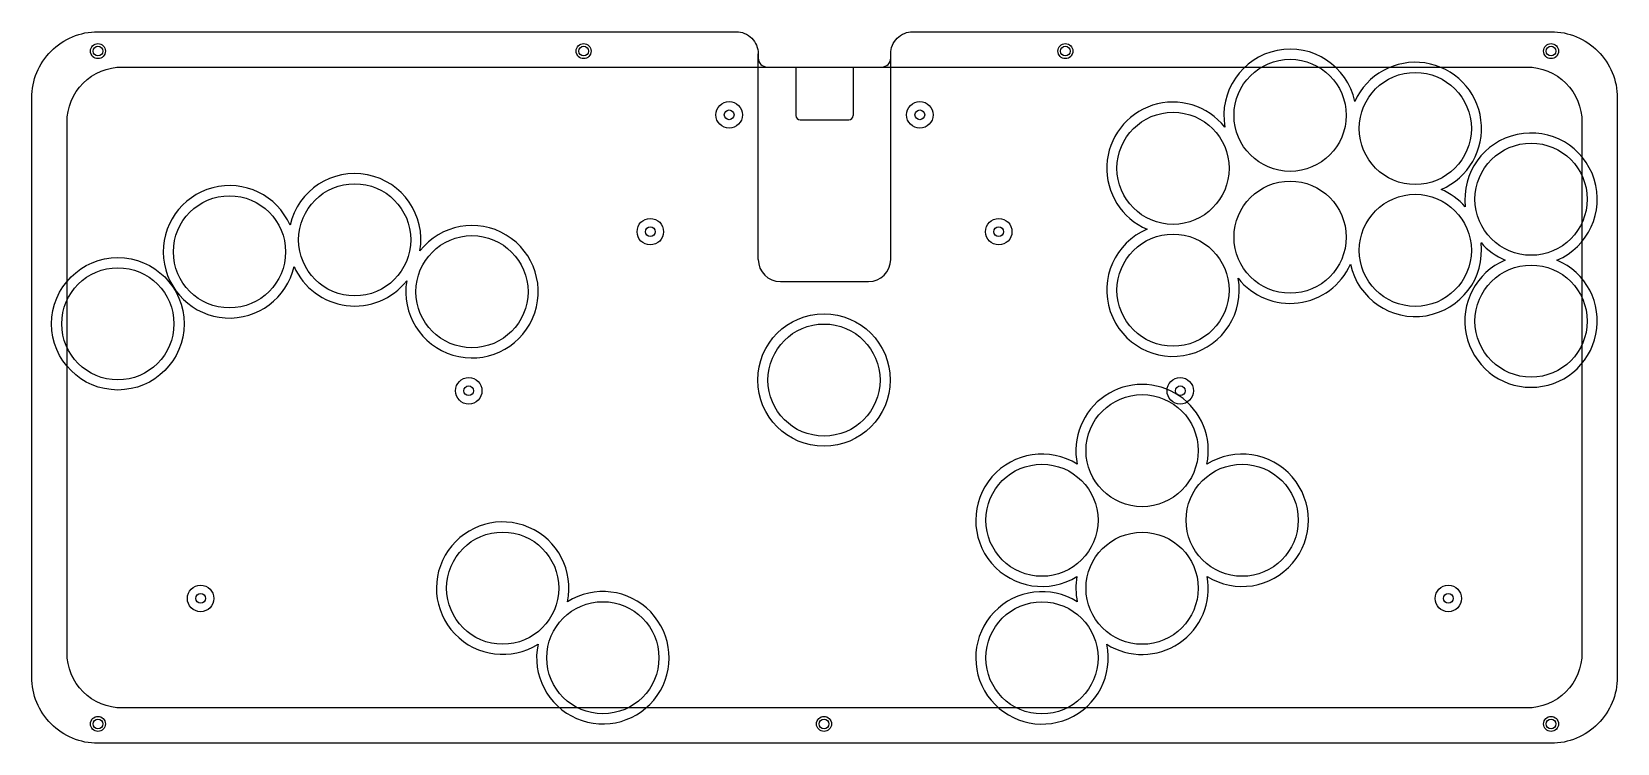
# Model space of a CAD drawing. Header units: inches. Extents: x 15 to 374, y 17 to 178.
import ezdxf

# ---------------------------------------------------------------- set-up
doc = ezdxf.new("R2010")
doc.units = ezdxf.units.IN
doc.header["$MEASUREMENT"] = 0
for name, color, linetype in [('agujeros cabeza tornillo', 20, 'Continuous'), ('big screws', 32, 'Continuous'), ('buttons cutout', 140, 'Continuous'), ('case outline', 92, 'Continuous'), ('component window', 50, 'Continuous'), ('pcb outline', 92, 'Continuous'), ('PlateHoles', 170, 'Continuous'), ('small screws', 30, 'Continuous'), ('tornillos internos', 130, 'Continuous'), ('usb port', 242, 'Continuous')]:
    doc.layers.add(name, color=color, linetype=linetype)

msp = doc.modelspace()

# ---------------------------------------------------------------- linework, layer by layer
at = {"layer": 'agujeros cabeza tornillo'}
for centre in [(173.08, 159.09), (216.27, 159.09), (155.22, 132.62), (234.13, 132.62), (114.09, 96.57), (275.25, 96.57), (53.37, 49.53), (335.97, 49.53)]:
    msp.add_circle(centre, 3, dxfattribs=at)
at = {"layer": 'big screws'}
for centre in [(30.11, 173.53), (30.11, 173.53), (140.11, 173.53), (140.11, 173.53), (249.24, 173.53), (249.24, 173.53), (359.24, 173.53), (359.24, 173.53), (30.11, 21.1), (30.11, 21.1), (194.56, 21.1), (194.56, 21.1), (359.24, 21.1), (359.24, 21.1)]:
    msp.add_circle(centre, 1.7, dxfattribs=at)
at = {"layer": 'buttons cutout'}
for centre in [(34.62, 111.75), (194.56, 99)]:
    msp.add_circle(centre, 15, dxfattribs=at)
for centre, start, end in [((300.13, 158.98), 12.1401, 190.3111), ((328.49, 156), 293.0251, 155.8808), ((273.61, 146.98), 38.3702, 246.97), ((354.71, 139.97), 293.0251, 186.6492), ((88.26, 130.78), 350.5084, 167.2154), ((59.9, 128.05), 23.7671, 347.2154), ((328.49, 128.39), 40.9811, 66.9749), ((114.83, 119.02), 170.5084, 141.7352), ((273.61, 119.37), 113.03, 10.3061), ((328.49, 128.39), 192.1401, 6.6492), ((354.71, 139.97), 220.9811, 246.9749), ((354.71, 112.36), 113.0251, 66.9749), ((88.26, 130.78), 203.7671, 321.7352), ((300.13, 131.37), 218.3717, 335.8808), ((266.61, 83.01), 348.2107, 191.8742), ((243.93, 67.24), 57.733, 301.9094), ((289.27, 67.24), 238.2425, 122.111), ((121.78, 51.86), 348.1275, 302.2711), ((266.61, 51.83), 169.7012, 191.8742), ((266.61, 51.83), 237.733, 10.2174), ((144.47, 36.09), 168.1275, 122.2711), ((243.93, 36.06), 57.733, 11.8742)]:
    msp.add_arc(centre, 15, start, end, dxfattribs=at)
at = {"layer": 'case outline'}
msp.add_lwpolyline([(209.67, 171.93), (209.67, 172.93, -0.414214), (214.67, 177.93), (359.24, 177.93, -0.414214), (374.24, 162.93), (374.24, 31.71, -0.414214), (359.24, 16.71), (30.11, 16.71, -0.414214), (15.11, 31.71), (15.11, 162.93, -0.414214), (30.11, 177.93), (174.67, 177.93, -0.414214), (179.67, 172.93), (179.67, 171.93, 0.414214), (181.67, 169.93), (207.67, 169.93, 0.414214)], format="xyb", close=True, dxfattribs=at)
at = {"layer": 'component window'}
for p, q in [((179.67, 126.33), (179.67, 172.93)), ((209.67, 126.33), (209.67, 172.93)), ((184.67, 121.33), (204.67, 121.33))]:
    msp.add_line(p, q, dxfattribs=at)
for centre, start, end in [((184.67, 126.33), 180, 270), ((204.67, 126.33), 270, 0)]:
    msp.add_arc(centre, 5, start, end, dxfattribs=at)
at = {"layer": 'pcb outline'}
msp.add_lwpolyline([(366.24, 157.43), (366.24, 37.21, -0.414214), (353.74, 24.71), (35.61, 24.71, -0.414214), (23.11, 37.21), (23.11, 157.43, -0.414214), (35.61, 169.93), (353.74, 169.93, -0.414214)], format="xyb", close=True, dxfattribs=at)
at = {"layer": 'PlateHoles'}
for centre in [(300.13, 158.98), (328.49, 156), (273.61, 146.98), (354.71, 139.97), (300.13, 131.37), (59.9, 128.05), (88.26, 130.78), (328.49, 128.39), (114.83, 119.02), (273.61, 119.37), (34.62, 111.75), (354.71, 112.36), (194.56, 99), (266.61, 83.01), (243.93, 67.24), (289.27, 67.24), (121.78, 51.86), (266.61, 51.83), (144.47, 36.09), (243.93, 36.06)]:
    msp.add_circle(centre, 12.7, dxfattribs=at)
at = {"layer": 'small screws'}
for centre in [(30.11, 173.53), (140.11, 173.53), (249.24, 173.53), (359.24, 173.53), (30.11, 21.1), (194.56, 21.1), (359.24, 21.1)]:
    msp.add_circle(centre, 1.1, dxfattribs=at)
at = {"layer": 'tornillos internos'}
for centre in [(173.08, 159.09), (216.27, 159.09), (155.22, 132.62), (234.13, 132.62), (114.09, 96.57), (275.25, 96.57), (53.37, 49.53), (335.97, 49.53)]:
    msp.add_circle(centre, 1.1, dxfattribs=at)
at = {"layer": 'usb port'}
for p, q in [((188.17, 169.93), (188.17, 158.95)), ((201.17, 169.93), (201.17, 158.95)), ((189.17, 157.95), (200.17, 157.95))]:
    msp.add_line(p, q, dxfattribs=at)
for centre, start, end in [((189.17, 158.95), 180, 270), ((200.17, 158.95), 270, 0)]:
    msp.add_arc(centre, 1, start, end, dxfattribs=at)

doc.saveas('drawing.dxf')
